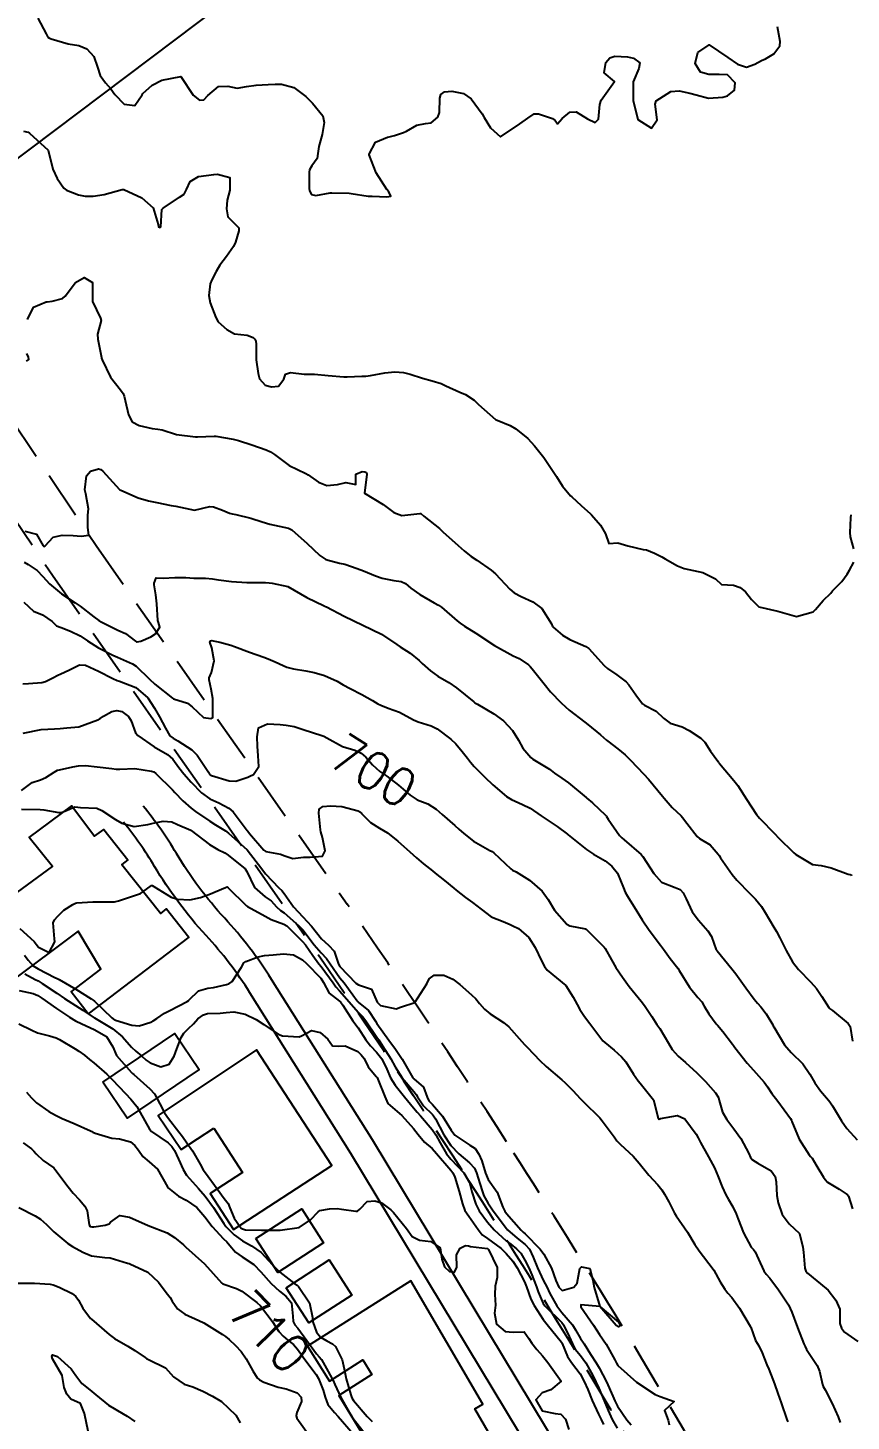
# Model space of a CAD drawing. Header units: metres. Extents: x 298520 to 308411, y 7433745 to 7450750.
# Drawn here: x 301733.6 to 301821, y 7442541.5 to 7442689.4 of the extents above; entities that cross this region are included whole.
import ezdxf
from ezdxf.enums import TextEntityAlignment as Align

# ---------------------------------------------------------------- set-up
doc = ezdxf.new("R2010")
doc.units = ezdxf.units.M
doc.header["$LTSCALE"] = 10
doc.linetypes.add('CONTINUO', pattern=[0])
doc.linetypes.add('DASHED', pattern=[0.75, 0.5, -0.25])
for name, color, linetype in [('Cotas', 45, 'Continuous'), ('Curvas de Nivel 1m', 11, 'Continuous'), ('Curvas de Nivel 5m', 15, 'Continuous'), ('Edificações', 30, 'Continuous'), ('TEXTO', 45, 'Continuous'), ('Vias Primárias', 230, 'Continuous'), ('Vias Secundárias', 230, 'DASHED')]:
    doc.layers.add(name, color=color, linetype=linetype)
doc.styles.add('Style-STANDARD', font='STANDARD.shx')

msp = doc.modelspace()

# ---------------------------------------------------------------- linework, layer by layer
at = {"layer": 'Curvas de Nivel 1m', "flags": 128}
for points, elevation in [([(301734.69, 7442690.4), (301735.56, 7442688.74), (301735.75, 7442688.39), (301735.9, 7442688.27), (301736.08, 7442688.2), (301737.9, 7442687.69), (301739.03, 7442687.49), (301739.89, 7442687.16), (301740.61, 7442686.33), (301741, 7442685.19), (301741.28, 7442684.33), (301741.84, 7442683.52), (301742.43, 7442682.91), (301742.83, 7442682.31), (301743.82, 7442681.28), (301744.98, 7442681.12), (301745.74, 7442682.27), (301745.77, 7442682.33), (301745.83, 7442682.4), (301746.82, 7442683.28), (301747.85, 7442683.8), (301749.85, 7442684.22), (301751.14, 7442682.21), (301751.83, 7442681.69), (301752.28, 7442681.74), (301752.73, 7442682.19), (301753.84, 7442683.16), (301754.83, 7442683.17), (301755.84, 7442682.97), (301756.83, 7442683.16), (301757.84, 7442683.3), (301759.11, 7442683.37), (301759.85, 7442683.41), (301760.53, 7442683.4), (301761.84, 7442683.04), (301763.11, 7442682.07), (301763.82, 7442681.37), (301764.91, 7442680.04), (301765.07, 7442679.31), (301764.83, 7442678.04), (301764.5, 7442676.78), (301764.38, 7442676.05), (301764.3, 7442675.51), (301763.74, 7442674.72), (301763.49, 7442674.31), (301763.45, 7442674.06), (301763.46, 7442672.31), (301763.49, 7442672.06), (301763.71, 7442671.67), (301764.18, 7442671.57), (301765.71, 7442671.85), (301765.88, 7442671.86), (301767.71, 7442671.81), (301767.93, 7442671.79), (301769.71, 7442671.51), (301770.16, 7442671.52), (301771.71, 7442671.43), (301772.14, 7442671.52), (301771.91, 7442671.96), (301771.72, 7442672.21), (301770.59, 7442673.97), (301769.83, 7442675.91), (301769.83, 7442675.98), (301770.52, 7442677.23), (301771.78, 7442677.78), (301771.94, 7442677.8), (301772.51, 7442677.95), (301773.47, 7442678.26), (301773.79, 7442678.41), (301774.9, 7442679.03), (301775.8, 7442679.23), (301776.41, 7442679.29), (301777.13, 7442679.9), (301777.3, 7442680.4), (301777.33, 7442681.9), (301777.44, 7442682.29), (301777.84, 7442682.58), (301778.6, 7442682.64), (301779.84, 7442682.42), (301780.66, 7442681.85), (301781.81, 7442680.23), (301782.04, 7442679.84), (301782.71, 7442678.75), (301783.78, 7442677.82), (301785.8, 7442679.18), (301786.68, 7442679.78), (301787.34, 7442680.25), (301787.81, 7442680.25), (301789.27, 7442679.76), (301789.57, 7442679.52), (301789.8, 7442679.19), (301790.3, 7442679.74), (301791.11, 7442680.43), (301791.81, 7442680.44), (301792.99, 7442679.71), (301793.8, 7442679.32), (301794.16, 7442679.69), (301794.3, 7442681.22), (301794.43, 7442681.69), (301795.85, 7442683.67), (301794.76, 7442684.58), (301794.95, 7442685.68), (301795.38, 7442686.18), (301795.88, 7442686.35), (301797.25, 7442686.29), (301797.88, 7442686.16), (301798.55, 7442685.64), (301798.45, 7442685.06), (301797.85, 7442683.65), (301797.83, 7442681.65), (301798.33, 7442679.64), (301799.79, 7442678.73), (301800.4, 7442679.62), (301800.19, 7442681.26), (301800.28, 7442681.62), (301801.84, 7442682.63), (301802.73, 7442682.7), (301803.84, 7442682.45), (301804.52, 7442682.25), (301805.84, 7442681.92), (301807.37, 7442682), (301807.84, 7442682.17), (301808.61, 7442682.76), (301808.67, 7442683.52), (301807.86, 7442684.4), (301806.97, 7442684.43), (301805.86, 7442684.42), (301804.98, 7442684.68), (301804.41, 7442685.57), (301804.72, 7442686.74), (301805.9, 7442687.55), (301807.88, 7442686.22), (301808.92, 7442685.52), (301809.87, 7442685.18), (301810.76, 7442685.5), (301811.46, 7442685.91), (301811.88, 7442686.09), (301812.76, 7442686.6), (301813.4, 7442687.46), (301813.45, 7442687.93), (301813.16, 7442689.47)], 694), ([(301733.59, 7442658.41), (301734.22, 7442659.74), (301735.57, 7442660.28), (301735.67, 7442660.29), (301736.19, 7442660.38), (301737.29, 7442660.66), (301737.58, 7442660.91), (301738.68, 7442662.35), (301739.6, 7442662.86), (301740.47, 7442662.33), (301740.46, 7442661.45), (301740.47, 7442660.33), (301741.32, 7442658.55), (301741.39, 7442658.32), (301741, 7442656.85), (301741.04, 7442656.32), (301741.43, 7442654.39), (301741.44, 7442654.32), (301741.49, 7442654.13), (301742.39, 7442652.31), (301743.46, 7442650.94), (301743.72, 7442650.56), (301743.82, 7442650.29), (301743.93, 7442649.81), (301744.28, 7442648.29), (301744.69, 7442647.55), (301745.41, 7442647.18), (301746.81, 7442646.86), (301747.41, 7442646.78), (301747.88, 7442646.72), (301749.4, 7442646.22), (301751.4, 7442645.98), (301751.63, 7442645.97), (301753.4, 7442646.03), (301753.56, 7442646.02), (301755.4, 7442645.73), (301755.95, 7442645.59), (301757.39, 7442645.11), (301758.92, 7442644.57), (301759.38, 7442644.36), (301759.77, 7442644.1), (301761.36, 7442642.94), (301763.1, 7442642.06), (301763.35, 7442641.92), (301764.46, 7442641.16), (301765.34, 7442640.79), (301766.46, 7442640.9), (301767.34, 7442641.13), (301768.42, 7442640.92), (301768.42, 7442642), (301769.08, 7442642.27), (301769.36, 7442642.26), (301769.54, 7442642.17), (301769.6, 7442641.99), (301769.33, 7442639.99), (301771.32, 7442638.78), (301772.44, 7442637.95), (301773.3, 7442637.62), (301775.22, 7442637.83), (301775.3, 7442637.82), (301775.64, 7442637.56), (301777.29, 7442636.22), (301777.66, 7442635.89), (301779.26, 7442634.43), (301779.9, 7442633.86), (301780.66, 7442633.26), (301781.24, 7442632.87), (301782.78, 7442631.82), (301783.23, 7442631.43), (301784.74, 7442629.8), (301785.21, 7442629.42), (301785.97, 7442629.02), (301787.19, 7442628.46), (301788.16, 7442627.76), (301789.17, 7442626.13), (301789.27, 7442625.85), (301789.34, 7442625.75), (301790.33, 7442624.91), (301791.14, 7442624.46), (301792.82, 7442623.7), (301793.13, 7442623.5), (301794.77, 7442621.68), (301795.11, 7442621.38), (301796.12, 7442620.69), (301797.1, 7442619.95), (301797.39, 7442619.65), (301798.14, 7442618.57), (301798.84, 7442617.63), (301799.06, 7442617.48), (301800.29, 7442616.85), (301801.05, 7442616.11), (301801.78, 7442615.59), (301803.04, 7442615.19), (301803.8, 7442614.81), (301805.02, 7442613.98), (301805.43, 7442613.55), (301806.05, 7442612.59), (301806.81, 7442611.53), (301806.89, 7442611.42), (301806.99, 7442611.28), (301808.53, 7442609.51), (301808.96, 7442608.95), (301809.88, 7442607.5), (301810.93, 7442605.87), (301811.09, 7442605.66), (301811.26, 7442605.48), (301812.9, 7442603.79), (301813.23, 7442603.46), (301814.88, 7442601.83), (301815.09, 7442601.65), (301815.47, 7442601.43), (301816.33, 7442600.88), (301816.86, 7442600.57), (301817.79, 7442600.48), (301818.86, 7442600.23), (301820.66, 7442599.56), (301820.85, 7442599.52), (301820.96, 7442599.47), (301821.02, 7442599.37)], 696), ([(301733.49, 7442654), (301733.72, 7442654.18), (301733.7, 7442654.41), (301733.5, 7442654.82)], 696), ([(301733.28, 7442635.97), (301734.53, 7442635.65), (301735.24, 7442634.39), (301735.26, 7442634.36), (301735.31, 7442634.34), (301735.44, 7442634.39), (301736.32, 7442635.33), (301737.27, 7442635.52), (301738.41, 7442635.48), (301739.27, 7442635.43), (301740.07, 7442635.54), (301739.98, 7442636.33), (301739.97, 7442637.66), (301740.06, 7442638.33), (301739.76, 7442639.91), (301739.68, 7442640.34), (301739.84, 7442641.84), (301740.25, 7442642.33), (301741.11, 7442642.57), (301741.35, 7442642.5), (301741.58, 7442642.32), (301743.33, 7442640.39), (301743.39, 7442640.35), (301743.49, 7442640.3), (301745.32, 7442639.48), (301746.42, 7442639.16), (301747.31, 7442639.01), (301748.84, 7442638.69), (301749.31, 7442638.59), (301751.3, 7442638.2), (301752.91, 7442638.58), (301753.31, 7442638.55), (301754.28, 7442638.17), (301755.01, 7442637.86), (301755.3, 7442637.8), (301755.7, 7442637.74), (301757.29, 7442637.33), (301758.48, 7442636.93), (301759.29, 7442636.69), (301759.79, 7442636.6), (301761.28, 7442636.27), (301761.61, 7442636.08), (301763.26, 7442634.66), (301763.89, 7442634.05), (301764.58, 7442633.37), (301765.24, 7442632.95), (301766.68, 7442632.57), (301767.24, 7442632.44), (301768.55, 7442632), (301769.23, 7442631.74), (301770.49, 7442631.23), (301771.22, 7442630.96), (301772.45, 7442630.72), (301773.22, 7442630.6), (301773.69, 7442630.41), (301774.26, 7442629.92), (301775.2, 7442629.24), (301776.74, 7442628.34), (301777.19, 7442628.1), (301777.51, 7442627.89), (301779.17, 7442626.45), (301779.48, 7442626.18), (301779.95, 7442625.86), (301781.15, 7442625.13), (301783.13, 7442623.82), (301785.12, 7442622.73), (301785.76, 7442622.44), (301786.73, 7442621.78), (301786.91, 7442621.58), (301787.11, 7442621.35), (301788.41, 7442619.76), (301789.08, 7442618.92), (301790.21, 7442617.73), (301790.65, 7442617.32), (301791.06, 7442616.96), (301792.71, 7442615.7), (301793.04, 7442615.45), (301794.37, 7442614.34), (301795.01, 7442613.79), (301795.15, 7442613.68), (301796.21, 7442612.87), (301797, 7442612.2), (301797.56, 7442611.64), (301798.98, 7442610.15), (301799.47, 7442609.63), (301800.95, 7442607.84), (301801.13, 7442607.61), (301801.97, 7442606.63), (301802.92, 7442605.74), (301803.06, 7442605.58), (301803.53, 7442604.96), (301804.62, 7442603.56), (301804.89, 7442603.34), (301806.01, 7442602.67), (301806.87, 7442601.67), (301806.95, 7442601.53), (301807.12, 7442601.28), (301808.36, 7442599.51), (301808.84, 7442598.9), (301810.23, 7442597.5), (301810.82, 7442596.9), (301811.45, 7442596.12), (301811.86, 7442595.47), (301812.78, 7442593.92), (301813.06, 7442593.46), (301813.42, 7442592.8), (301814.09, 7442591.45), (301814.74, 7442590.25), (301815.39, 7442589.43), (301816.71, 7442588.1), (301817.29, 7442587.41), (301817.85, 7442586.56), (301818.59, 7442585.39), (301818.63, 7442585.34), (301818.68, 7442585.31), (301818.99, 7442585.08), (301820.66, 7442583.72), (301820.88, 7442583.37), (301821.12, 7442581.84)], 697), ([(301733.24, 7442632.66), (301733.64, 7442632.41), (301734.6, 7442631.78), (301735.22, 7442631.15), (301735.92, 7442630.38), (301737.2, 7442629.31), (301738.64, 7442628.35), (301738.97, 7442628.14), (301739.18, 7442627.98), (301740.62, 7442626.87), (301741.16, 7442626.47), (301741.38, 7442626.32), (301743.15, 7442625.43), (301743.97, 7442625.11), (301745.03, 7442624.27), (301745.14, 7442624.21), (301745.21, 7442624.2), (301745.62, 7442624.27), (301746.66, 7442624.74), (301747.15, 7442625.06), (301747.63, 7442625.77), (301747.47, 7442626.25), (301747.41, 7442626.49), (301747.3, 7442628.25), (301747.2, 7442629.19), (301747.03, 7442630.25), (301747.02, 7442630.45), (301747.22, 7442630.99), (301747.96, 7442630.97), (301749.22, 7442631.05), (301750.39, 7442631.04), (301751.22, 7442630.96), (301752.45, 7442630.96), (301753.22, 7442630.89), (301753.84, 7442630.79), (301755.22, 7442630.62), (301756.85, 7442630.5), (301757.22, 7442630.49), (301758.83, 7442630.5), (301759.22, 7442630.48), (301759.53, 7442630.42), (301761.21, 7442630.08), (301763.2, 7442628.9), (301765.04, 7442628.03), (301765.14, 7442627.99), (301765.18, 7442627.97), (301765.29, 7442627.92), (301767.17, 7442626.92), (301769.16, 7442625.99), (301771.15, 7442625.02), (301772.76, 7442623.94), (301773.13, 7442623.69), (301774.19, 7442622.99), (301775.12, 7442622.23), (301775.44, 7442621.91), (301776.33, 7442621.12), (301777.1, 7442620.58), (301778.28, 7442619.88), (301779.08, 7442619.34), (301780.94, 7442617.84), (301781, 7442617.78), (301781.06, 7442617.74), (301781.31, 7442617.59), (301783.05, 7442616.57), (301784.1, 7442615.81), (301785.03, 7442614.81), (301785.66, 7442613.79), (301786.15, 7442612.93), (301786.99, 7442611.93), (301787.21, 7442611.77), (301788.98, 7442610.68), (301789.51, 7442610.28), (301790.26, 7442609.73), (301790.97, 7442609.24), (301792.86, 7442607.7), (301792.94, 7442607.63), (301793.52, 7442607.11), (301794.92, 7442605.82), (301794.99, 7442605.74), (301795.02, 7442605.68), (301795.19, 7442605.4), (301796.39, 7442603.66), (301796.64, 7442603.4), (301796.89, 7442603.2), (301798.69, 7442601.63), (301798.87, 7442601.43), (301800.02, 7442599.62), (301800.84, 7442598.69), (301802.29, 7442598.13), (301802.83, 7442597.91), (301803.14, 7442597.58), (301803.47, 7442596.92), (301804.12, 7442595.57), (301804.79, 7442594.68), (301805.78, 7442593.54), (301806.15, 7442592.92), (301806.66, 7442591.53), (301806.7, 7442591.47), (301806.75, 7442591.41), (301808.31, 7442589.51), (301808.73, 7442588.98), (301809.79, 7442587.5), (301810.69, 7442586.28), (301811.05, 7442585.85), (301811.4, 7442585.48), (301811.95, 7442584.74), (301812.66, 7442583.56), (301812.71, 7442583.46), (301812.76, 7442583.36), (301813.89, 7442581.45), (301814.62, 7442580.62), (301815.85, 7442579.43), (301816.6, 7442578.34), (301817.1, 7442577.41), (301817.72, 7442576.54), (301818.56, 7442575.58), (301818.72, 7442575.39), (301818.98, 7442574.96), (301819.94, 7442573.38), (301820.53, 7442572.56), (301821.61, 7442571.35)], 698), ([(301733.18, 7442628.42), (301734.23, 7442627.46), (301735.17, 7442627.08), (301736.2, 7442626.38), (301736.67, 7442625.89), (301737.16, 7442625.72), (301738.15, 7442625.35), (301739.15, 7442624.84), (301739.93, 7442624.33), (301741.13, 7442623.56), (301742.64, 7442622.79), (301743.12, 7442622.57), (301743.75, 7442622.29), (301744.71, 7442621.88), (301745.11, 7442621.61), (301746.51, 7442620.26), (301747.09, 7442619.73), (301748.95, 7442618.23), (301749.06, 7442618.17), (301750.56, 7442617.71), (301751.05, 7442617.32), (301752.26, 7442616.19), (301753.04, 7442616.06), (301753.23, 7442616.18), (301753.26, 7442616.4), (301753.23, 7442618.18), (301753.08, 7442619.18), (301752.85, 7442620.18), (301752.87, 7442620.4), (301753.1, 7442620.96), (301753.38, 7442622.18), (301753.13, 7442623.57), (301752.91, 7442624.18), (301753, 7442624.33), (301753.14, 7442624.34), (301753.29, 7442624.32), (301753.99, 7442624.17), (301755.14, 7442623.87), (301755.56, 7442623.72), (301757.13, 7442623.1), (301758.65, 7442622.59), (301759.12, 7442622.42), (301759.84, 7442622.1), (301760.7, 7442621.68), (301761.11, 7442621.53), (301761.82, 7442621.36), (301763.1, 7442621.14), (301764, 7442620.95), (301765.1, 7442620.62), (301766.43, 7442620.02), (301767.09, 7442619.65), (301767.81, 7442619.27), (301769.07, 7442618.61), (301770.17, 7442617.97), (301770.74, 7442617.64), (301771.06, 7442617.48), (301771.83, 7442617.18), (301773.05, 7442616.73), (301774.53, 7442615.93), (301775.04, 7442615.72), (301776.42, 7442615.29), (301777.03, 7442614.98), (301778.49, 7442613.88), (301779.01, 7442613.39), (301779.71, 7442612.57), (301780.25, 7442611.85), (301780.58, 7442611.44), (301780.98, 7442610.97), (301782.09, 7442609.83), (301782.96, 7442609.04), (301784.42, 7442607.81), (301784.94, 7442607.48), (301786.11, 7442606.96), (301786.93, 7442606.54), (301788.08, 7442605.76), (301788.92, 7442605.18), (301789.77, 7442604.6), (301790.89, 7442603.78), (301790.96, 7442603.72), (301792.88, 7442602.17), (301793.65, 7442601.69), (301794.87, 7442600.98), (301795.59, 7442600.4), (301796.18, 7442599.66), (301796.83, 7442598.11), (301797.01, 7442597.65), (301797.24, 7442597.22), (301798.22, 7442595.64), (301798.79, 7442594.71), (301799.54, 7442593.62), (301800.76, 7442592.02), (301801.05, 7442591.61), (301801.76, 7442590.61), (301802.57, 7442589.58), (301802.73, 7442589.34), (301803.81, 7442587.57), (301804.69, 7442586.48), (301805.12, 7442585.99), (301805.39, 7442585.55), (301805.86, 7442584.72), (301806.66, 7442583.68), (301806.79, 7442583.53), (301807.34, 7442582.84), (301808.38, 7442581.51), (301808.48, 7442581.36), (301808.63, 7442581.15), (301809.93, 7442579.5), (301810.6, 7442578.76), (301811.75, 7442577.47), (301812.09, 7442576.98), (301812.57, 7442576.29), (301813.19, 7442575.45), (301814.54, 7442573.62), (301814.64, 7442573.44), (301814.69, 7442573.29), (301815.45, 7442571.43), (301816.5, 7442569.78), (301816.67, 7442569.59), (301816.82, 7442569.42), (301817.32, 7442568.57), (301818.02, 7442567.4), (301818.2, 7442567.14), (301818.46, 7442566.87), (301819.7, 7442566.12), (301820.45, 7442565.63), (301820.59, 7442565.51), (301820.68, 7442565.37), (301821.11, 7442564.04)], 699), ([(301733.11, 7442614.51), (301735.03, 7442614.92), (301736.43, 7442614.97), (301737.03, 7442615.01), (301737.74, 7442615.07), (301739.03, 7442615.2), (301740.37, 7442615.67), (301741.04, 7442615.94), (301741.29, 7442616.07), (301741.64, 7442616.31), (301742.53, 7442616.82), (301743.05, 7442616.93), (301743.58, 7442616.83), (301744.28, 7442616.28), (301744.59, 7442615.82), (301745.03, 7442614.56), (301745.29, 7442614.27), (301747.01, 7442613.07), (301748.43, 7442612.24), (301748.99, 7442611.75), (301749.63, 7442610.87), (301750.16, 7442610.21), (301750.96, 7442609.31), (301752.04, 7442608.19), (301752.94, 7442607.55), (301753.87, 7442607.11), (301754.93, 7442606.56), (301755.41, 7442606.15), (301756.9, 7442604.19), (301756.95, 7442604.13), (301757.15, 7442603.88), (301758.64, 7442602.11), (301758.87, 7442601.95), (301760.44, 7442601.66), (301760.87, 7442601.51), (301761.72, 7442601.22), (301762.87, 7442601.35), (301763.57, 7442601.35), (301764.87, 7442601.47), (301765.15, 7442602.04), (301764.89, 7442603.45), (301764.71, 7442604.04), (301764.67, 7442604.27), (301764.5, 7442606.04), (301764.52, 7442606.45), (301764.93, 7442606.73), (301765.72, 7442606.82), (301766.93, 7442606.75), (301768.65, 7442606.27), (301768.92, 7442606.13), (301768.99, 7442606.06), (301769.03, 7442605.99), (301769.96, 7442605.02), (301770.91, 7442604.44), (301771.77, 7442603.95), (301772.89, 7442603.05), (301774.16, 7442601.93), (301774.87, 7442601.28), (301775.59, 7442600.64), (301776.56, 7442599.89), (301776.85, 7442599.67), (301777.84, 7442598.88), (301778.83, 7442598.07), (301779.07, 7442597.87), (301780.06, 7442597.09), (301780.81, 7442596.56), (301781.71, 7442595.83), (301782.79, 7442595.01), (301784.06, 7442594.54), (301784.79, 7442594.22), (301785.07, 7442594.08), (301785.67, 7442593.79), (301786.77, 7442592.84), (301787.45, 7442591.76), (301788.12, 7442590.37), (301788.42, 7442589.75), (301788.73, 7442589.35), (301790.7, 7442587.73), (301791.47, 7442586.5), (301791.9, 7442585.71), (301792.17, 7442585.2), (301792.67, 7442584.46), (301793.25, 7442583.69), (301794.64, 7442581.87), (301794.82, 7442581.68), (301795.83, 7442580.86), (301796.62, 7442580.16), (301797.05, 7442579.65), (301797.89, 7442578.34), (301798.36, 7442577.63), (301798.58, 7442577.38), (301799.99, 7442575.62), (301800.48, 7442573.67), (301800.5, 7442573.61), (301800.54, 7442573.57), (301800.59, 7442573.56), (301800.74, 7442573.61), (301802.55, 7442573.94), (301803.32, 7442573.57), (301804.52, 7442571.96), (301804.74, 7442571.56), (301805, 7442571.06), (301805.82, 7442569.55), (301806.48, 7442568.37), (301806.83, 7442567.53), (301807.28, 7442566.36), (301807.68, 7442565.52), (301807.95, 7442565.03), (301808.43, 7442564.23), (301808.76, 7442563.51), (301808.97, 7442562.95), (301809.56, 7442561.5), (301810.38, 7442559.97), (301810.6, 7442559.71), (301810.8, 7442559.48), (301811.13, 7442558.71), (301811.69, 7442557.47), (301811.97, 7442557.09), (301812.34, 7442556.68), (301813.27, 7442555.45), (301814.31, 7442553.84), (301814.51, 7442553.44), (301814.67, 7442553.06), (301815.28, 7442551.43), (301815.96, 7442549.72), (301816.08, 7442549.42), (301816.25, 7442549.12), (301817.37, 7442547.4), (301817.63, 7442546.81), (301817.92, 7442545.39), (301817.99, 7442545.18), (301818.2, 7442544.82), (301818.95, 7442543.38), (301819.58, 7442541.95), (301819.82, 7442541.37)], 701), ([(301732.94, 7442608.42), (301734.08, 7442609.28), (301734.96, 7442609.56), (301735.54, 7442609.81), (301736.42, 7442610.38), (301736.77, 7442610.58), (301736.98, 7442610.64), (301738.38, 7442610.95), (301738.98, 7442611.05), (301739.72, 7442611.08), (301740.98, 7442610.95), (301742.53, 7442610.75), (301742.98, 7442610.69), (301743.38, 7442610.7), (301744.98, 7442610.77), (301746.73, 7442610.5), (301746.97, 7442610.4), (301747.18, 7442610.25), (301748.95, 7442608.51), (301749.22, 7442608.23), (301750.05, 7442607.33), (301750.93, 7442606.55), (301751.41, 7442606.2), (301752.91, 7442605.19), (301753.53, 7442604.79), (301754.58, 7442604.15), (301754.9, 7442603.91), (301756.87, 7442602.13), (301758.43, 7442600.11), (301758.84, 7442599.57), (301760.23, 7442598.09), (301760.56, 7442597.82), (301760.82, 7442597.51), (301761.82, 7442596.07), (301762.79, 7442595.01), (301763.7, 7442594.05), (301764.76, 7442592.7), (301765.53, 7442592.03), (301766.11, 7442591.39), (301766.59, 7442590.01), (301766.73, 7442589.74), (301768.43, 7442587.99), (301768.7, 7442587.81), (301770.07, 7442587.34), (301770.67, 7442585.96), (301771.03, 7442585.6), (301772.68, 7442585.25), (301773.17, 7442585.45), (301774.68, 7442585.92), (301775.95, 7442587.9), (301776.18, 7442588.43), (301776.72, 7442588.84), (301777.74, 7442588.85), (301778.71, 7442588.42), (301779.45, 7442587.86), (301780.69, 7442586.73), (301781.15, 7442586.31), (301781.55, 7442585.84), (301782.07, 7442585.22), (301782.67, 7442584.74), (301784.1, 7442583.81), (301784.66, 7442583.34), (301786.03, 7442581.78), (301786.32, 7442581.47), (301786.63, 7442581.16), (301787.93, 7442579.76), (301788.6, 7442579.14), (301790.27, 7442577.73), (301790.58, 7442577.44), (301791.44, 7442576.59), (301792.25, 7442575.7), (301792.41, 7442575.55), (301792.56, 7442575.4), (301794.29, 7442573.68), (301794.54, 7442573.39), (301795.82, 7442571.66), (301796.11, 7442571.26), (301796.51, 7442570.87), (301797.84, 7442569.64), (301798.48, 7442568.89), (301799.5, 7442567.62), (301800.45, 7442566.58), (301800.89, 7442566.04), (301801.17, 7442565.6), (301801.62, 7442564.78), (301802.24, 7442563.58), (301802.42, 7442563.3), (301803.59, 7442561.57), (301804.38, 7442560.26), (301804.86, 7442559.56), (301806.34, 7442557.62), (301806.39, 7442557.54), (301807.07, 7442556.27), (301807.57, 7442555.52), (301807.9, 7442555.09), (301808.31, 7442554.62), (301809.14, 7442553.5), (301810.27, 7442551.57), (301810.31, 7442551.49), (301810.83, 7442550.06), (301811.16, 7442549.48), (301811.54, 7442548.76), (301812.04, 7442547.47), (301812.23, 7442547.01), (301812.67, 7442545.93), (301812.84, 7442545.46), (301813.19, 7442544.45), (301813.54, 7442543.45), (301814.16, 7442541.66), (301814.24, 7442541.44)], 702), ([(301732.95, 7442606.44), (301734.92, 7442606.42), (301735.31, 7442606.39), (301736.92, 7442606.09), (301737.18, 7442606.11), (301737.79, 7442606.36), (301738.59, 7442606.69), (301738.93, 7442606.66), (301739.21, 7442606.63), (301740.93, 7442606.56), (301741.47, 7442606.31), (301742.91, 7442605.34), (301743.6, 7442604.98), (301744.91, 7442604.61), (301746.35, 7442604.82), (301746.91, 7442604.98), (301747.97, 7442605.18), (301748.91, 7442605.1), (301749.51, 7442604.83), (301750.9, 7442604.22), (301750.93, 7442604.2), (301752.88, 7442602.69), (301753.76, 7442602.17), (301754.52, 7442601.8), (301754.87, 7442601.58), (301756.68, 7442600.13), (301756.85, 7442599.84), (301757.68, 7442598.12), (301758.81, 7442597.15), (301759.42, 7442596.71), (301760.01, 7442596.09), (301760.42, 7442595.71), (301760.8, 7442595.44), (301762.38, 7442594.06), (301762.78, 7442593.63), (301764, 7442592.05), (301764.74, 7442591.21), (301765.31, 7442590.6), (301765.69, 7442590.03), (301766.71, 7442588.56), (301767.17, 7442588.01), (301768.56, 7442586.11), (301768.66, 7442585.99), (301768.68, 7442585.96), (301769.77, 7442585.07), (301770.51, 7442583.96), (301770.66, 7442583.72), (301771.92, 7442581.95), (301772.62, 7442580.97), (301773.34, 7442579.93), (301774.31, 7442578.2), (301774.48, 7442577.92), (301774.58, 7442577.82), (301775.6, 7442576.93), (301775.97, 7442575.9), (301776.17, 7442575.51), (301776.56, 7442575.1), (301777.61, 7442573.88), (301778.52, 7442572.38), (301778.91, 7442571.87), (301780.5, 7442570.79), (301781.08, 7442570.43), (301781.46, 7442569.84), (301781.79, 7442569.13), (301782.19, 7442567.82), (301782.46, 7442567.15), (301783.42, 7442565.81), (301784.01, 7442564.22), (301784.22, 7442563.8), (301784.42, 7442563.53), (301785.96, 7442561.78), (301786.18, 7442561.57), (301786.39, 7442561.39), (301787.97, 7442559.75), (301788.37, 7442559.23), (301789.16, 7442557.74), (301789.63, 7442556.44), (301789.97, 7442555.73), (301790.32, 7442555.37), (301791.56, 7442555.71), (301791.89, 7442556.15), (301792.19, 7442557.7), (301792.35, 7442557.89), (301793.24, 7442557.69), (301793.55, 7442556.47), (301793.69, 7442555.69), (301794.3, 7442553.68), (301796.28, 7442552.02), (301796.48, 7442551.66), (301796.27, 7442551.52), (301796.04, 7442551.66), (301794.3, 7442553.68), (301792.3, 7442553.83), (301792.28, 7442553.7), (301792.3, 7442553.63), (301793.63, 7442551.69), (301794.26, 7442550.7), (301794.96, 7442549.67), (301795.9, 7442548), (301796.08, 7442547.66), (301796.23, 7442547.41), (301798.2, 7442545.63), (301800.19, 7442544.34), (301800.7, 7442544.11), (301802.18, 7442543.58), (301801.15, 7442542.62), (301801.55, 7442541.59), (301801.67, 7442541.11)], 703), ([(301732.77, 7442593.77), (301734.28, 7442592.4), (301734.49, 7442592.13), (301734.75, 7442591.81), (301735.87, 7442591.25), (301736.48, 7442592.37), (301736.45, 7442592.68), (301736.31, 7442594.37), (301736.46, 7442594.7), (301736.79, 7442595.1), (301737.43, 7442595.73), (301738.39, 7442596.35), (301738.67, 7442596.49), (301738.81, 7442596.52), (301740.52, 7442596.61), (301740.81, 7442596.61), (301742.51, 7442596.6), (301742.81, 7442596.61), (301743.23, 7442596.72), (301744.81, 7442597.24), (301745.57, 7442597.5), (301746.6, 7442598.25), (301746.73, 7442598.35), (301746.82, 7442598.35), (301747, 7442598.25), (301748.81, 7442597.11), (301749.48, 7442596.89), (301750.81, 7442596.83), (301751.93, 7442597.07), (301752.82, 7442597.41), (301754.6, 7442598.15), (301754.78, 7442598.2), (301754.82, 7442598.17), (301754.85, 7442598.15), (301756.8, 7442596.2), (301756.91, 7442596.13), (301758.79, 7442595.09), (301759.44, 7442594.75), (301760.78, 7442594.26), (301761.08, 7442594.08), (301762.76, 7442592.42), (301763.06, 7442592.06), (301763.87, 7442590.92), (301764.49, 7442590.04), (301764.73, 7442589.74), (301766, 7442588.02), (301766.29, 7442587.61), (301766.69, 7442587.17), (301767.72, 7442586), (301768.67, 7442584.9), (301769.12, 7442584.43), (301769.46, 7442583.98), (301770.64, 7442582.26), (301770.84, 7442581.96), (301771.26, 7442581.32), (301772.12, 7442579.94), (301772.6, 7442579.09), (301773.34, 7442577.93), (301774.57, 7442576.47), (301774.82, 7442576.17), (301774.96, 7442575.91), (301775.6, 7442574.95), (301776.54, 7442574.03), (301776.67, 7442573.89), (301776.86, 7442573.57), (301777.77, 7442571.88), (301778.5, 7442570.75), (301779.33, 7442569.86), (301780.48, 7442568.92), (301781, 7442568.36), (301781.22, 7442567.84), (301781.58, 7442566.71), (301781.86, 7442565.83), (301782.01, 7442565.4), (301782.43, 7442564.66), (301782.99, 7442563.81), (301784.39, 7442561.93), (301784.52, 7442561.8), (301785.53, 7442560.93), (301786.38, 7442560.26), (301786.83, 7442559.77), (301787.22, 7442558.91), (301787.68, 7442557.76), (301788.33, 7442556.39), (301788.67, 7442555.75), (301789, 7442555.06), (301789.73, 7442553.74), (301790.29, 7442553.04), (301791.41, 7442551.71), (301791.74, 7442551.18), (301792.26, 7442550.28), (301792.63, 7442549.7), (301793.33, 7442548.6), (301793.91, 7442547.68), (301794.23, 7442547.17), (301795.02, 7442545.67), (301795.68, 7442544.17), (301795.89, 7442543.66), (301796.17, 7442543.08), (301797.16, 7442541.64), (301797.63, 7442541.12)], 704), ([(301733.3, 7442588.99), (301734.39, 7442588.39), (301734.71, 7442588.22), (301735.15, 7442587.94), (301736.69, 7442586.91), (301737.52, 7442586.36), (301738.68, 7442585.62), (301739.46, 7442585.13), (301740.64, 7442584.32), (301740.66, 7442584.31), (301740.68, 7442584.3), (301742.65, 7442583.15), (301743.66, 7442582.29), (301744.62, 7442581.18), (301745.09, 7442580.75), (301745.67, 7442580.26), (301746.17, 7442579.82), (301746.61, 7442579.53), (301747.74, 7442579.1), (301748.6, 7442579.38), (301749.14, 7442580.22), (301749.42, 7442581.02), (301749.89, 7442582.21), (301750.18, 7442582.66), (301750.65, 7442583.17), (301751.19, 7442583.66), (301751.65, 7442584.19), (301752.24, 7442584.61), (301752.67, 7442584.76), (301754.03, 7442584.8), (301754.67, 7442584.87), (301755.47, 7442584.95), (301756.67, 7442584.69), (301757.84, 7442584.12), (301758.66, 7442583.6), (301760.16, 7442582.57), (301760.64, 7442582.39), (301762.41, 7442582.29), (301762.64, 7442582.38), (301763.73, 7442582.96), (301764.64, 7442582.74), (301765.43, 7442582.03), (301765.94, 7442581.33), (301766.63, 7442581.31), (301767.3, 7442581.33), (301768.62, 7442580.73), (301769, 7442580.37), (301769.29, 7442579.98), (301769.74, 7442579.11), (301770.59, 7442578.08), (301770.67, 7442577.96), (301770.75, 7442577.79), (301771.51, 7442575.95), (301771.82, 7442575.21), (301772.55, 7442574.58), (301773.29, 7442573.93), (301774.52, 7442572.57), (301775.03, 7442571.91), (301775.71, 7442571.11), (301776.5, 7442570.43), (301776.99, 7442569.89), (301778.48, 7442568.15), (301778.7, 7442567.87), (301778.92, 7442567.41), (301779.37, 7442565.86), (301779.72, 7442564.57), (301779.98, 7442563.85), (301780.41, 7442563.26), (301781.41, 7442561.83), (301781.82, 7442561.27), (301782.38, 7442560.88), (301783.84, 7442559.81), (301784.37, 7442559.3), (301785.06, 7442558.49), (301785.55, 7442557.78), (301786.33, 7442556.28), (301786.54, 7442555.77), (301787, 7442554.46), (301787.33, 7442553.76), (301788.28, 7442552.3), (301788.71, 7442551.75), (301790.25, 7442549.87), (301790.31, 7442549.78), (301790.32, 7442549.73), (301790.87, 7442548.35), (301791.31, 7442547.71), (301792.22, 7442546.52), (301792.66, 7442545.7), (301793.02, 7442544.87), (301793.5, 7442543.69), (301794.16, 7442542.26), (301794.44, 7442541.68), (301794.68, 7442541.14)], 706), ([(301732.69, 7442587.21), (301734.19, 7442586.9), (301734.69, 7442586.67), (301735.11, 7442586.39), (301736.67, 7442585.28), (301738.03, 7442584.36), (301738.66, 7442583.98), (301739.33, 7442583.67), (301740.64, 7442583.07), (301741.97, 7442582.31), (301742.62, 7442581.22), (301743.02, 7442580.3), (301744.6, 7442578.51), (301744.72, 7442578.4), (301744.87, 7442578.28), (301746.57, 7442576.77), (301747.05, 7442576.25), (301747.61, 7442575.19), (301748.1, 7442574.23), (301748.53, 7442573.62), (301749.62, 7442572.21), (301750.01, 7442571.71), (301750.5, 7442571.05), (301751.08, 7442570.19), (301751.89, 7442568.78), (301752.23, 7442568.18), (301752.47, 7442567.86), (301753.7, 7442566.17), (301754.43, 7442565.12), (301754.86, 7442564.59), (301755.06, 7442564.15), (301755.51, 7442563.04), (301756.14, 7442562.13), (301756.26, 7442562), (301756.39, 7442561.91), (301756.71, 7442561.81), (301758.39, 7442561.77), (301758.74, 7442561.76), (301760.39, 7442561.77), (301762.39, 7442562.06), (301763.6, 7442562.86), (301764.42, 7442563.7), (301764.61, 7442563.85), (301765.63, 7442564.02), (301766.42, 7442564.07), (301766.89, 7442564.01), (301768.42, 7442563.77), (301768.61, 7442563.8), (301768.83, 7442563.99), (301769.61, 7442564.8), (301770.43, 7442564.89), (301771.13, 7442564.66), (301772.13, 7442563.94), (301772.42, 7442563.65), (301773.8, 7442561.93), (301774.38, 7442561.09), (301775.18, 7442560.71), (301776.38, 7442560.58), (301777.38, 7442559.88), (301777.55, 7442558.69), (301777.83, 7442557.88), (301778.35, 7442557.39), (301778.89, 7442557.32), (301779.15, 7442557.86), (301779.09, 7442559.14), (301779.48, 7442559.86), (301780.07, 7442560.16), (301780.38, 7442560.12), (301780.58, 7442560.05), (301782.37, 7442559.83), (301782.49, 7442559.71), (301783.4, 7442557.81), (301783.4, 7442556.75), (301783.2, 7442555.81), (301783.18, 7442554.94), (301783.22, 7442553.81), (301783.14, 7442552.96), (301783.34, 7442551.81), (301784.26, 7442551), (301785.12, 7442550.94), (301786.26, 7442550.98), (301786.77, 7442550.28), (301787.08, 7442549.77), (301787.61, 7442549.12), (301788.24, 7442548.45), (301788.79, 7442547.74), (301790.2, 7442545.73), (301789.09, 7442544.84), (301788.19, 7442544.49), (301787.5, 7442543.76), (301788.17, 7442542.6), (301789.57, 7442542.33), (301790.16, 7442542.26), (301790.67, 7442541.72), (301791.03, 7442540.61)], 707), ([(301732.65, 7442583.67), (301734.05, 7442582.99), (301734.64, 7442582.7), (301735.9, 7442582.38), (301736.63, 7442582.18), (301736.98, 7442582.01), (301738.62, 7442581.03), (301739.04, 7442580.76), (301739.62, 7442580.33), (301740.17, 7442579.89), (301740.6, 7442579.53), (301742, 7442578.31), (301742.58, 7442577.77), (301743.99, 7442576.29), (301744.56, 7442575.66), (301745.17, 7442574.89), (301745.53, 7442574.27), (301746.52, 7442572.49), (301746.75, 7442572.25), (301748.5, 7442571.03), (301748.91, 7442570.64), (301749.18, 7442570.22), (301749.59, 7442569.32), (301750.1, 7442568.21), (301750.46, 7442567.62), (301751.72, 7442566.19), (301752.44, 7442565.39), (301753.33, 7442564.17), (301754.4, 7442562.48), (301754.64, 7442562.16), (301755.52, 7442561.28), (301756.38, 7442560.64), (301757.33, 7442560.12), (301758.37, 7442559.39), (301759.57, 7442558.1), (301760.34, 7442557.3), (301761.96, 7442556.07), (301762.18, 7442555.92), (301762.32, 7442555.79), (301763.51, 7442554.05), (301763.81, 7442552.51), (301763.85, 7442552.04), (301764.26, 7442550.94), (301764.65, 7442550.43), (301765.35, 7442550.02), (301765.95, 7442549.71), (301766.25, 7442549.43), (301766.95, 7442548), (301767.17, 7442547.04), (301767.4, 7442546), (301767.87, 7442544.31), (301768, 7442543.99), (301768.18, 7442543.71), (301769.63, 7442541.98), (301770.15, 7442541.48)], 708), ([(301733.49, 7442576.41), (301733.99, 7442575.83), (301734.55, 7442575.28), (301735.83, 7442574.38), (301736.54, 7442573.98), (301737.27, 7442573.63), (301738.52, 7442573.09), (301740.25, 7442572.32), (301740.42, 7442572.23), (301740.51, 7442572.18), (301740.76, 7442572.07), (301742.51, 7442571.52), (301743.33, 7442571.46), (301744.5, 7442571.16), (301744.96, 7442570.74), (301745.34, 7442570.27), (301745.82, 7442569.6), (301746.48, 7442569.03), (301747.38, 7442568.24), (301748.44, 7442566.37), (301748.55, 7442566.23), (301749.61, 7442565.39), (301750.43, 7442564.94), (301751.55, 7442564.19), (301752.41, 7442563.2), (301753.17, 7442562.17), (301754.38, 7442560.84), (301754.74, 7442560.52), (301755.06, 7442560.15), (301755.64, 7442559.42), (301756.36, 7442558.93), (301757.6, 7442558.12), (301758.34, 7442557.36), (301759.42, 7442556.1), (301760.31, 7442555.28), (301761, 7442554.77), (301761.6, 7442554.07), (301761.72, 7442552.63), (301761.77, 7442552.07), (301761.95, 7442551.74), (301762.27, 7442551.38), (301763.23, 7442550.05), (301764.24, 7442548.66), (301764.54, 7442548.34), (301764.79, 7442548.03), (301765.48, 7442546.76), (301765.92, 7442546.01), (301766.01, 7442545.82), (301766.2, 7442545.38), (301766.83, 7442544), (301767.7, 7442542.46), (301768, 7442541.99), (301768.15, 7442541.77), (301769.56, 7442539.98)], 709), ([(301732.65, 7442564.19), (301734.41, 7442563.28), (301734.95, 7442562.93), (301735.59, 7442562.38), (301736.39, 7442561.61), (301737.86, 7442560.36), (301738.37, 7442560.02), (301739.45, 7442559.42), (301740.36, 7442559.05), (301741.79, 7442558.87), (301742.36, 7442558.84), (301744.18, 7442558.28), (301744.35, 7442558.22), (301744.44, 7442558.19), (301746.34, 7442557.32), (301747.49, 7442556.24), (301748.31, 7442555.17), (301748.7, 7442554.62), (301748.92, 7442554.22), (301749.49, 7442553.41), (301750.29, 7442552.85), (301751.76, 7442552.19), (301752.28, 7442551.93), (301752.87, 7442551.58), (301754.26, 7442550.7), (301754.59, 7442550.49), (301754.99, 7442550.15), (301755.65, 7442549.54), (301756.24, 7442548.9), (301756.77, 7442548.12), (301757.49, 7442546.84), (301757.96, 7442546.11), (301758.2, 7442545.88), (301758.67, 7442545.63), (301760.19, 7442545.12), (301761.04, 7442544.92), (301762.19, 7442544.51), (301762.61, 7442544.06), (301762.66, 7442543.57), (301762.17, 7442542.41), (301762.08, 7442542.06), (301762.16, 7442541.82), (301763.43, 7442540.05)], 711), ([(301732.58, 7442556.15), (301734.32, 7442556.14), (301735.97, 7442556.03), (301736.32, 7442555.96), (301736.95, 7442555.73), (301738.31, 7442555.04), (301738.7, 7442554.74), (301738.99, 7442554.34), (301739.46, 7442553.5), (301740.28, 7442552.41), (301740.37, 7442552.32), (301742.26, 7442550.7), (301742.82, 7442550.29), (301744.24, 7442549.45), (301744.97, 7442549), (301746.05, 7442548.25), (301746.23, 7442548.13), (301746.43, 7442548.04), (301748.22, 7442547.16), (301749.06, 7442546.22), (301750.2, 7442545.43), (301751.13, 7442545.13), (301752.19, 7442544.69), (301753.21, 7442544.17), (301754.18, 7442543.57), (301754.9, 7442542.88), (301755.69, 7442542.14), (301756.15, 7442541.32)], 712), ([(301740.02, 7442540.44), (301739.64, 7442542.33), (301739.21, 7442543.37), (301738.18, 7442543.84), (301737.74, 7442544.35), (301737.48, 7442545.07), (301737.24, 7442546.36), (301736.23, 7442548.1), (301736.16, 7442548.37), (301736.23, 7442548.54), (301736.76, 7442548.36), (301738.21, 7442547.06), (301738.72, 7442546.34), (301739.34, 7442545.48), (301740.19, 7442544.83), (301740.83, 7442544.31), (301742.17, 7442543.2), (301743.73, 7442542.28), (301744.16, 7442542.03), (301744.96, 7442541.46)], 713)]:
    msp.add_lwpolyline(points, dxfattribs=dict(at, elevation=elevation))
at = {"layer": 'Curvas de Nivel 5m', "flags": 128}
for points, elevation in [([(301733.15, 7442678.42), (301733.66, 7442678.29), (301733.78, 7442678.21), (301735.76, 7442676.39), (301736.25, 7442674.38), (301736.73, 7442673.37), (301737.43, 7442672.37), (301737.71, 7442672.14), (301739, 7442671.64), (301739.7, 7442671.5), (301740.55, 7442671.49), (301741.71, 7442671.67), (301743.62, 7442672.2), (301743.71, 7442672.22), (301743.8, 7442672.2), (301745.7, 7442671.33), (301746.9, 7442670.26), (301747.43, 7442668.49), (301747.48, 7442668.25), (301747.66, 7442668.19), (301747.71, 7442668.25), (301747.85, 7442670.09), (301747.96, 7442670.25), (301749.7, 7442671.39), (301750.19, 7442671.73), (301750.46, 7442672.21), (301750.85, 7442673.08), (301751.73, 7442673.58), (301753.36, 7442673.81), (301753.73, 7442673.84), (301755.06, 7442673.5), (301755.03, 7442672.16), (301754.77, 7442671.09), (301754.69, 7442670.16), (301754.82, 7442669.3), (301755.67, 7442668.46), (301756, 7442668.15), (301755.99, 7442667.81), (301755.65, 7442666.62), (301755.45, 7442666.15), (301754.69, 7442665.11), (301754, 7442664.17), (301753.61, 7442663.51), (301753.15, 7442662.64), (301752.95, 7442662.19), (301752.81, 7442660.96), (301752.97, 7442660.19), (301753.55, 7442658.62), (301753.8, 7442658.18), (301754.73, 7442657.36), (301755.53, 7442656.88), (301756.9, 7442656.76), (301757.53, 7442656.49), (301757.71, 7442656.32), (301757.82, 7442656.13), (301757.84, 7442655.8), (301757.83, 7442654.13), (301758.04, 7442652.68), (301758.19, 7442652.12), (301758.81, 7442651.45), (301759.46, 7442651.26), (301760.2, 7442651.36), (301760.76, 7442652.09), (301760.95, 7442652.62), (301761.48, 7442652.78), (301762.92, 7442652.63), (301763.48, 7442652.61), (301764.03, 7442652.6), (301765.48, 7442652.48), (301767.15, 7442652.34), (301767.48, 7442652.34), (301769.06, 7442652.41), (301769.48, 7442652.41), (301769.96, 7442652.46), (301771.48, 7442652.75), (301772.57, 7442652.87), (301773.48, 7442652.81), (301774.18, 7442652.63), (301775.48, 7442652.2), (301776.5, 7442651.9), (301777.47, 7442651.61), (301777.97, 7442651.38), (301779.46, 7442650.7), (301780.05, 7442650.46), (301780.97, 7442649.85), (301781.22, 7442649.62), (301781.44, 7442649.4), (301783.24, 7442647.82), (301783.42, 7442647.73), (301784.79, 7442647.17), (301785.41, 7442646.81), (301786.65, 7442645.78), (301787.39, 7442645), (301788.36, 7442643.76), (301789.36, 7442642.28), (301789.58, 7442641.97), (301789.72, 7442641.74), (301790.33, 7442640.72), (301791.2, 7442639.72), (301791.33, 7442639.6), (301792.34, 7442638.69), (301793.3, 7442637.81), (301793.42, 7442637.7), (301794.39, 7442636.59), (301794.9, 7442635.68), (301795.27, 7442634.64), (301796.22, 7442634.72), (301797.26, 7442634.39), (301798.89, 7442634), (301799.26, 7442633.96), (301800.09, 7442633.62), (301800.87, 7442633.23), (301801.25, 7442633.02), (301802.55, 7442632.27), (301803.24, 7442632), (301805.23, 7442631.56), (301806.58, 7442630.89), (301807.22, 7442630.3), (301808.5, 7442630.23), (301809.21, 7442629.97), (301809.76, 7442629.5), (301810.39, 7442628.69), (301811.19, 7442627.92), (301813.18, 7442627.46), (301815.18, 7442626.88), (301816.95, 7442627.41), (301817.19, 7442627.65), (301818, 7442628.59), (301818.8, 7442629.39), (301818.99, 7442629.61), (301819.21, 7442629.85), (301820, 7442630.61), (301820.55, 7442631.38), (301820.8, 7442631.81), (301821.25, 7442632.66)], 695), ([(301821.26, 7442634.08), (301820.89, 7442635.37), (301820.85, 7442635.81), (301820.93, 7442637.37), (301820.99, 7442637.69)], 695), ([(301733.08, 7442619.74), (301733.7, 7442619.79), (301735.09, 7442619.88), (301735.48, 7442619.99), (301736.25, 7442620.38), (301736.79, 7442620.68), (301737.1, 7442620.83), (301737.95, 7442621.21), (301739.11, 7442621.77), (301739.72, 7442621.72), (301741.1, 7442621.09), (301742.64, 7442620.3), (301743.09, 7442620.11), (301743.34, 7442620.05), (301745.08, 7442619.35), (301746.34, 7442618.26), (301747.05, 7442617.18), (301747.58, 7442616.24), (301748.21, 7442615.06), (301748.69, 7442614.23), (301749.02, 7442614), (301749.54, 7442613.69), (301751, 7442612.73), (301751.57, 7442612.19), (301752.77, 7442610.39), (301752.9, 7442610.18), (301752.97, 7442610.11), (301753.11, 7442610.04), (301754.96, 7442609.47), (301755.7, 7442609.41), (301756.97, 7442609.85), (301757.16, 7442609.94), (301757.55, 7442610.12), (301758.11, 7442610.99), (301758.04, 7442612.12), (301757.97, 7442613.15), (301757.96, 7442614.12), (301758.09, 7442615.07), (301759.04, 7442615.52), (301760.38, 7442615.43), (301761.04, 7442615.38), (301761.86, 7442615.24), (301763.03, 7442614.85), (301763.61, 7442614.64), (301765.02, 7442614.18), (301765.35, 7442614.03), (301767.01, 7442613.11), (301768.3, 7442612.7), (301769, 7442612.41), (301769.47, 7442611.98), (301770.18, 7442611.16), (301770.98, 7442610.45), (301771.69, 7442609.95), (301772.96, 7442608.98), (301774.17, 7442607.93), (301774.94, 7442607.45), (301776.04, 7442607.01), (301776.93, 7442606.45), (301777.56, 7442605.88), (301778.91, 7442604.7), (301779.36, 7442604.32), (301779.88, 7442603.86), (301780.89, 7442603.05), (301782.62, 7442602.08), (301782.87, 7442601.95), (301783.05, 7442601.82), (301784.86, 7442600.11), (301785.04, 7442599.98), (301785.43, 7442599.79), (301786.84, 7442598.92), (301788.17, 7442597.76), (301788.81, 7442596.86), (301789.51, 7442595.74), (301790.79, 7442594.25), (301791.13, 7442594.07), (301792.78, 7442593.74), (301792.85, 7442593.7), (301794.75, 7442591.82), (301794.86, 7442591.68), (301795.53, 7442590.45), (301795.99, 7442589.66), (301796.72, 7442588.62), (301797.43, 7442587.64), (301798.69, 7442586.06), (301799.04, 7442585.63), (301799.84, 7442584.44), (301800.35, 7442583.61), (301800.66, 7442583.16), (301801.58, 7442581.6), (301801.98, 7442580.94), (301802.62, 7442580.25), (301803.38, 7442579.57), (301804.6, 7442578.47), (301805.51, 7442577.55), (301806.57, 7442576.35), (301806.88, 7442575.85), (301806.98, 7442575.53), (301807.33, 7442574.31), (301807.77, 7442573.52), (301808.53, 7442572.51), (301809.25, 7442571.5), (301810.1, 7442569.89), (301810.28, 7442569.49), (301810.49, 7442569.24), (301811.07, 7442568.89), (301812.47, 7442568.08), (301812.92, 7442567.46), (301813, 7442566.91), (301813.09, 7442565.45), (301813.23, 7442564.66), (301813.65, 7442563.45), (301814.41, 7442562.43), (301815.5, 7442561.43), (301815.85, 7442559.95), (301815.91, 7442559.42), (301816.05, 7442557.72), (301816.16, 7442557.42), (301816.34, 7442557.19), (301817.34, 7442556.41), (301818.32, 7442555.59), (301818.52, 7442555.39), (301819.35, 7442554.34), (301819.77, 7442553.38), (301819.78, 7442551.87), (301819.93, 7442551.37), (301820.27, 7442550.94), (301821.67, 7442549.94)], 700), ([(301733.27, 7442590.94), (301733.64, 7442590.41), (301734.17, 7442589.84), (301734.72, 7442589.5), (301736.49, 7442588.59), (301736.71, 7442588.49), (301736.95, 7442588.37), (301738.7, 7442587.34), (301740.33, 7442586.33), (301740.55, 7442586.19), (301740.68, 7442586.09), (301742.53, 7442584.3), (301742.66, 7442584.2), (301742.91, 7442584.05), (301744.65, 7442583.53), (301745.44, 7442583.47), (301746.66, 7442583.83), (301746.92, 7442583.98), (301747.3, 7442584.24), (301748.11, 7442584.79), (301748.67, 7442585.09), (301750.52, 7442586.04), (301750.68, 7442586.15), (301750.71, 7442586.17), (301750.74, 7442586.2), (301751.72, 7442587.17), (301752.7, 7442587.45), (301753.33, 7442587.54), (301754.71, 7442587.86), (301754.94, 7442587.93), (301755.31, 7442588.15), (301756.27, 7442589.68), (301756.54, 7442590.13), (301756.73, 7442590.28), (301758.07, 7442590.79), (301758.74, 7442590.93), (301759.64, 7442590.99), (301760.74, 7442591.11), (301761.82, 7442590.99), (301762.74, 7442590.47), (301763.19, 7442590.06), (301764.71, 7442588.5), (301765, 7442588.04), (301765.58, 7442586.92), (301766.68, 7442586.09), (301766.78, 7442586.01), (301767.04, 7442585.65), (301768.09, 7442584), (301768.65, 7442583.24), (301769.49, 7442581.98), (301769.97, 7442581.32), (301770.62, 7442580.67), (301771.16, 7442579.95), (301771.69, 7442578.86), (301772.08, 7442577.95), (301772.58, 7442577.17), (301773.59, 7442575.93), (301774.55, 7442574.76), (301774.94, 7442574.3), (301775.28, 7442573.91), (301776.52, 7442572.46), (301776.89, 7442571.89), (301777.36, 7442571.03), (301778.02, 7442569.87), (301778.49, 7442569.32), (301779.88, 7442567.86), (301780.46, 7442566.82), (301780.74, 7442565.85), (301781.14, 7442564.54), (301781.51, 7442563.83), (301782.4, 7442562.62), (301783.11, 7442561.81), (301784.38, 7442560.65), (301784.85, 7442560.27), (301785.45, 7442559.78), (301785.91, 7442559.32), (301786.36, 7442558.6), (301786.76, 7442557.77), (301787.08, 7442557.03), (301787.57, 7442555.76), (301787.78, 7442555.22), (301788.31, 7442553.98), (301788.47, 7442553.75), (301790.28, 7442551.97), (301790.46, 7442551.73), (301791.04, 7442550.5), (301791.39, 7442549.71), (301791.69, 7442549.15), (301792.24, 7442548.48), (301792.81, 7442547.69), (301793.56, 7442546.33), (301793.89, 7442545.68), (301794.2, 7442545.01), (301794.77, 7442543.67), (301795.2, 7442542.64), (301795.62, 7442541.67), (301796.14, 7442540.76)], 705), ([(301733.12, 7442571.03), (301733.99, 7442570.4), (301734.24, 7442570.15), (301734.49, 7442569.86), (301735.25, 7442569.16), (301736.36, 7442568.37), (301736.47, 7442568.26), (301737.89, 7442566.36), (301738.44, 7442565.69), (301739.09, 7442565), (301739.68, 7442564.33), (301739.91, 7442563.82), (301740.14, 7442562.32), (301740.24, 7442562.17), (301740.39, 7442562.11), (301740.6, 7442562.11), (301741.82, 7442562.31), (301742.25, 7442562.44), (301742.4, 7442562.63), (301743.38, 7442563.32), (301744.41, 7442563.14), (301746.39, 7442562.25), (301748.39, 7442561.49), (301749.16, 7442561), (301750.14, 7442560.2), (301750.26, 7442560.09), (301750.37, 7442559.95), (301752.35, 7442558.18), (301754.19, 7442556.16), (301754.32, 7442556.08), (301755.76, 7442555.58), (301756.31, 7442555.28), (301757.91, 7442554.11), (301758.3, 7442553.73), (301759.54, 7442552.1), (301760.26, 7442551.03), (301760.69, 7442550.51), (301761.2, 7442550.08), (301761.81, 7442549.63), (301762.24, 7442549.15), (301763, 7442548.05), (301764.21, 7442546.44), (301764.45, 7442546.04), (301764.94, 7442544.78), (301765.17, 7442544.03), (301765.43, 7442543.28), (301766.17, 7442542.42), (301766.55, 7442542.01), (301768.13, 7442540.14)], 710)]:
    msp.add_lwpolyline(points, dxfattribs=dict(at, elevation=elevation))
at = {"layer": 'Edificações'}
for points in [[(301725.53, 7442597.01), (301728.22, 7442598.99), (301730.35, 7442596.09), (301736.22, 7442600.37), (301733.75, 7442603.45), (301738.29, 7442606.81), (301740.69, 7442603.57), (301741.68, 7442604.3), (301744.23, 7442601.08), (301743.59, 7442600.58), (301747.71, 7442595.38), (301748.32, 7442595.87), (301750.71, 7442592.85), (301740.01, 7442584.72), (301738.22, 7442587.07), (301741.37, 7442589.47), (301738.96, 7442593.51), (301731.62, 7442588.03)], [(301741.58, 7442577.49), (301749.22, 7442582.65), (301751.81, 7442578.83), (301744.17, 7442573.67)], [(301753.34, 7442572.58), (301756.39, 7442567.89), (301752.95, 7442565.65), (301755.44, 7442561.83), (301765.86, 7442568.62), (301757.88, 7442580.92), (301747.45, 7442573.94), (301749.87, 7442570.32)], [(301757.82, 7442560.89), (301762.67, 7442564.03), (301765, 7442560.43), (301760.15, 7442557.29)], [(301761.02, 7442555.65), (301765.59, 7442558.61), (301768, 7442554.88), (301763.43, 7442551.92)], [(301770.36, 7442536.25), (301772.66, 7442532.29), (301783.5, 7442538.6), (301781.05, 7442542.81), (301781.88, 7442543.29), (301774.25, 7442556.4), (301763.28, 7442549.45), (301765.62, 7442545.76), (301769.16, 7442548), (301770.13, 7442546.47), (301766.6, 7442544.23), (301768.66, 7442540.88), (301771.22, 7442536.73)]]:
    msp.add_lwpolyline(points, close=True, dxfattribs=at)
at = {"layer": 'TEXTO', "linetype": 'CONTINUO'}
msp.add_polyline3d([(301685.66, 7442640.2, 0), (301835.46, 7442753.13, 0)], dxfattribs=at)
at = {"layer": 'Vias Primárias', "elevation": 700.81}
for points in [[(301838.81, 7442457.4), (301825.35, 7442480.74), (301808.68, 7442507.49), (301770.17, 7442571.34), (301759.46, 7442588.39, 0.046066), (301754.5, 7442594.88, -0.051869), (301749.39, 7442601.74, 0.037121), (301745.85, 7442606.78)], [(301857.07, 7442431.11), (301855.63, 7442433.37, 0.334855), (301852.6, 7442434.5, -0.361563), (301849.03, 7442436.03, -0.092524), (301848.61, 7442437.45, 0.144703), (301847.96, 7442439.03, 0.007421), (301843.9, 7442443.92, -0.052205), (301841.25, 7442447.77), (301823.03, 7442479.35), (301806.38, 7442506.08), (301767.87, 7442569.92), (301757.18, 7442586.96, 0.046066), (301752.52, 7442593.05, -0.051869), (301747.07, 7442600.36, 0.037121), (301743.76, 7442605.07, -2.1108)]]:
    msp.add_lwpolyline(points, format="xyb", dxfattribs=at)
at = {"layer": 'Vias Secundárias'}
for points in [[(301465.55, 7442973.32, 0), (301478.59, 7442967.28, -0.011668)], [(301690.69, 7442835.3, 0.043793), (301670.14, 7442824.06, -0.013435), (301651.94, 7442812.61, -0.009874), (301637.57, 7442804.48, 0.420683), (301635.23, 7442796.33), (301651.7, 7442767.37), (301659.22, 7442754.21), (301661.98, 7442749.55), (301665.69, 7442743.27), (301672.11, 7442733.06), (301682.11, 7442717.01), (301696.57, 7442697.54), (301706.84, 7442683.4), (301727.52, 7442654.3), (301740.86, 7442634.44), (301767.48, 7442596.38, -0.0095), (301784.4, 7442571.16, -0.005665), (301795.82, 7442553, -0.02063), (301818.52, 7442512.26, 0.051622), (301828.62, 7442496.51), (301835.66, 7442484.08), (301850.18, 7442458.32)], [(301629.09, 7442799.78), (301654.6, 7442754.91), (301657.42, 7442749.95), (301657.93, 7442749.17), (301663.1, 7442740.38), (301669.05, 7442730.83), (301679.37, 7442714.89), (301693.69, 7442695.16), (301702.29, 7442680.13), (301722.92, 7442651.11), (301736.24, 7442631.27), (301762.89, 7442593.17, -0.0095), (301779.7, 7442568.13, -0.005665), (301791.04, 7442550.07, -0.02063), (301813.52, 7442509.74, 0.051622)]]:
    msp.add_lwpolyline(points, format="xyb", dxfattribs=at)

# ---------------------------------------------------------------- texts
at = {"layer": 'Cotas', "style": 'Style-STANDARD'}
for s, rotation, p in [('700', 328.3942, (301770.28, 7442610.52, 700)), ('710', 314.2219, (301759.26, 7442550.97, 710))]:
    msp.add_text(s, height=4, rotation=rotation, dxfattribs=at).set_placement(p, align=Align.MIDDLE_CENTER)

doc.saveas('drawing.dxf')
